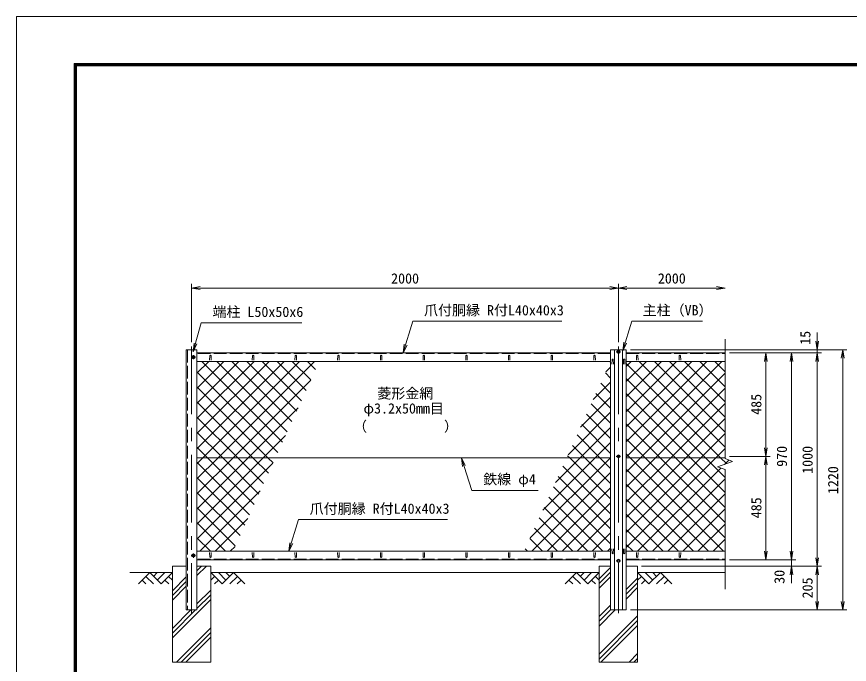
# Model space of a CAD drawing. Units: millimetres, scale not verified. Extents: x -4200 to 4200, y -2970 to 2970.
# Drawn here: x -4200 to -298, y -66 to 2970 of the extents above; entities that cross this region are included whole.
import ezdxf
from ezdxf.enums import TextEntityAlignment as Align

# ---------------------------------------------------------------- set-up
doc = ezdxf.new("R2010")
doc.units = ezdxf.units.MM
doc.header["$LTSCALE"] = 10
doc.linetypes.add('DASHED', pattern=[7.5, 6, -1.5])
doc.linetypes.add('USER1', pattern=[50.8, 31.75, -6.35, 6.35, -6.35])
for name, color, linetype, lineweight in [('0-0_D-STR1', 1, 'Continuous', 18), ('0-1_D-BMK', 2, 'USER1', 13), ('0-2_D-STR-DIM', 7, 'Continuous', 13), ('0-3_D-STR3', 3, 'Continuous', 13), ('0-4_D-BGD', 7, 'Continuous', 18), ('0-5_D-STR4', 7, 'Continuous', 18), ('0-6_D-DCR-HCH', 7, 'Continuous', 13), ('0-7_0', 7, 'Continuous', 18), ('0-9_D-STR2', 7, 'Continuous', 13), ('0-A_D-STR-TXT', 7, 'Continuous', 13), ('0-B_D-TTL', 7, 'Continuous', 18)]:
    doc.layers.add(name, color=color, linetype=linetype, lineweight=lineweight)
doc.styles.add('ＭＳ ゴシック', font='')
doc.styles.get('ＭＳ ゴシック').set_extended_font_data('MS Gothic')

# ---------------------------------------------------------------- blocks, each defined once
blk = doc.blocks.new('_Open')
at = {"layer": '0-7_0'}
blk.add_line((-10, 1.667), (0, 0), dxfattribs=at)
blk.add_lwpolyline([(-10, -1.667), (0, 0), (-10, 0)], dxfattribs=at)

msp = doc.modelspace()

# ---------------------------------------------------------------- linework, layer by layer
at = {"layer": '0-0_D-STR1'}
for p, q in [((-3404.97, 1408.92), (-3404.97, 188.92)), ((-3354.97, 1408.92), (-3404.97, 1408.92)), ((-3354.97, 188.92), (-3354.97, 1408.92)), ((-1398.97, 188.92), (-1398.97, 1408.92)), ((-1360.97, 188.92), (-1360.97, 1408.92)), ((-1343.47, 188.92), (-1343.47, 1408.92)), ((-1416.47, 1393.92), (-3354.97, 1393.92)), ((-3294.97, 1380.79), (-3295.72, 1359.29)), ((-3288.97, 1380.79), (-3288.22, 1359.29)), ((-3094.97, 1380.79), (-3095.72, 1359.29)), ((-3088.97, 1380.79), (-3088.22, 1359.29)), ((-2894.97, 1380.79), (-2895.72, 1359.29)), ((-2888.97, 1380.79), (-2888.22, 1359.29)), ((-2694.97, 1380.79), (-2695.72, 1359.29)), ((-2688.97, 1380.79), (-2688.22, 1359.29)), ((-2494.97, 1380.79), (-2495.72, 1359.29)), ((-2488.97, 1380.79), (-2488.22, 1359.29)), ((-2294.97, 1380.79), (-2295.72, 1359.29)), ((-2288.97, 1380.79), (-2288.22, 1359.29)), ((-2094.97, 1380.79), (-2095.72, 1359.29)), ((-2088.97, 1380.79), (-2088.22, 1359.29)), ((-1894.97, 1380.79), (-1895.72, 1359.29)), ((-1888.97, 1380.79), (-1888.22, 1359.29)), ((-1694.97, 1380.79), (-1695.72, 1359.29)), ((-1688.97, 1380.79), (-1688.22, 1359.29)), ((-1494.97, 1380.79), (-1495.72, 1359.29)), ((-1488.97, 1380.79), (-1488.22, 1359.29)), ((-1343.47, 1393.92), (-879.97, 1393.92)), ((-1294.97, 1380.79), (-1295.72, 1359.29)), ((-1288.97, 1380.79), (-1288.22, 1359.29)), ((-1094.97, 1380.79), (-1095.72, 1359.29)), ((-1088.97, 1380.79), (-1088.22, 1359.29)), ((-3354.97, 1353.92), (-1416.47, 1353.92)), ((-1409.97, 1362.3), (-1410.72, 1340.8)), ((-1403.97, 1362.3), (-1403.22, 1340.8)), ((-1355.97, 1362.3), (-1356.72, 1340.8)), ((-1349.97, 1362.3), (-1349.22, 1340.8)), ((-879.97, 1353.92), (-1343.47, 1353.92)), ((-1409.97, 454.25), (-1410.72, 475.75)), ((-1403.97, 454.25), (-1403.22, 475.75)), ((-1355.97, 454.25), (-1356.72, 475.75)), ((-1349.97, 454.25), (-1349.22, 475.75)), ((-3354.97, 463.92), (-1416.47, 463.92)), ((-3294.97, 437.05), (-3295.72, 458.55)), ((-3288.97, 437.05), (-3288.22, 458.55)), ((-3094.97, 437.05), (-3095.72, 458.55)), ((-3088.97, 437.05), (-3088.22, 458.55)), ((-2894.97, 437.05), (-2895.72, 458.55)), ((-2888.97, 437.05), (-2888.22, 458.55)), ((-2694.97, 437.05), (-2695.72, 458.55)), ((-2688.97, 437.05), (-2688.22, 458.55)), ((-2494.97, 437.05), (-2495.72, 458.55)), ((-2488.97, 437.05), (-2488.22, 458.55)), ((-2294.97, 437.05), (-2295.72, 458.55)), ((-2288.97, 437.05), (-2288.22, 458.55)), ((-2094.97, 437.05), (-2095.72, 458.55)), ((-2088.97, 437.05), (-2088.22, 458.55)), ((-1894.97, 437.05), (-1895.72, 458.55)), ((-1888.97, 437.05), (-1888.22, 458.55)), ((-1694.97, 437.05), (-1695.72, 458.55)), ((-1688.97, 437.05), (-1688.22, 458.55)), ((-1494.97, 437.05), (-1495.72, 458.55)), ((-1488.97, 437.05), (-1488.22, 458.55)), ((-879.97, 463.92), (-1343.47, 463.92)), ((-1294.97, 437.05), (-1295.72, 458.55)), ((-1288.97, 437.05), (-1288.22, 458.55)), ((-1094.97, 437.05), (-1095.72, 458.55)), ((-1088.97, 437.05), (-1088.22, 458.55)), ((-1416.47, 423.92), (-3354.97, 423.92)), ((-1343.47, 423.92), (-879.97, 423.92)), ((-3404.97, 188.92), (-3354.97, 188.92)), ((-1416.47, 188.92), (-1343.47, 188.92))]:
    msp.add_line(p, q, dxfattribs=at)
at = {"layer": '0-0_D-STR1', "linetype": 'DASHED'}
for p, q in [((-3398.97, 1408.92), (-3398.97, 188.92)), ((-1416.47, 1390.92), (-3354.97, 1390.92)), ((-1343.47, 1390.92), (-879.97, 1390.92)), ((-1416.47, 426.92), (-3354.97, 426.92)), ((-1343.47, 426.92), (-879.97, 426.92))]:
    msp.add_line(p, q, dxfattribs=at)
at = {"layer": '0-0_D-STR1'}
msp.add_lwpolyline([(-1416.47, 188.92), (-1416.47, 1408.92), (-1343.47, 1408.92)], dxfattribs=at)
for centre, start, end in [((-3291.97, 1379.54), 22.61986, 157.38014), ((-3091.97, 1379.54), 22.61986, 157.38014), ((-2891.97, 1379.54), 22.61986, 157.38014), ((-2691.97, 1379.54), 22.61986, 157.38014), ((-2491.97, 1379.54), 22.61986, 157.38014), ((-2291.97, 1379.54), 22.61986, 157.38014), ((-2091.97, 1379.54), 22.61986, 157.38014), ((-1891.97, 1379.54), 22.61986, 157.38014), ((-1691.97, 1379.54), 22.61986, 157.38014), ((-1491.97, 1379.54), 22.61986, 157.38014), ((-1291.97, 1379.54), 22.61986, 157.38014), ((-1091.97, 1379.54), 22.61986, 157.38014), ((-1406.97, 1361.05), 22.61986, 157.38014), ((-1352.97, 1361.05), 22.61986, 157.38014), ((-3291.97, 438.3), 202.61986, 337.38014), ((-3091.97, 438.3), 202.61986, 337.38014), ((-2891.97, 438.3), 202.61986, 337.38014), ((-2691.97, 438.3), 202.61986, 337.38014), ((-2491.97, 438.3), 202.61986, 337.38014), ((-2291.97, 438.3), 202.61986, 337.38014), ((-2091.97, 438.3), 202.61986, 337.38014), ((-1891.97, 438.3), 202.61986, 337.38014), ((-1691.97, 438.3), 202.61986, 337.38014), ((-1491.97, 438.3), 202.61986, 337.38014), ((-1406.97, 455.5), 202.61986, 337.38014), ((-1352.97, 455.5), 202.61986, 337.38014), ((-1291.97, 438.3), 202.61986, 337.38014), ((-1091.97, 438.3), 202.61986, 337.38014)]:
    msp.add_arc(centre, 3.25, start, end, dxfattribs=at)
at = {"layer": '0-1_D-BMK'}
for p, q in [((-3379.97, 1423.92), (-3379.97, 173.92)), ((-1379.97, 1423.92), (-1379.97, 173.92)), ((-3361.97, 1373.92), (-3381.97, 1373.92)), ((-3371.97, 1383.92), (-3371.97, 1363.92)), ((-1369.97, 1398.42), (-1389.97, 1398.42)), ((-1369.97, 908.92), (-1389.97, 908.92)), ((-3361.97, 443.92), (-3381.97, 443.92)), ((-3371.97, 453.92), (-3371.97, 433.92)), ((-1369.97, 419.42), (-1389.97, 419.42))]:
    msp.add_line(p, q, dxfattribs=at)
at = {"layer": '0-2_D-STR-DIM'}
for p, q in [((-3379.97, 1443.92), (-3379.97, 1717.7)), ((-1379.97, 1443.92), (-1379.97, 1717.7)), ((-1379.97, 1443.92), (-1379.97, 1717.7)), ((-3379.97, 1697.7), (-1379.97, 1697.7)), ((-1379.97, 1697.7), (-879.97, 1697.7)), ((-448.93, 1448.92), (-448.93, 1488.92)), ((-879.97, 1458.37), (-879.97, 898.14)), ((-1323.47, 1408.92), (-428.93, 1408.92)), ((-1323.47, 1408.92), (-308.93, 1408.92)), ((-448.93, 1393.92), (-448.93, 1408.92)), ((-328.93, 188.92), (-328.93, 1408.92)), ((-859.97, 1393.92), (-668.93, 1393.92)), ((-859.97, 1393.92), (-548.93, 1393.92)), ((-859.97, 1393.92), (-428.93, 1393.92)), ((-859.97, 1393.92), (-428.93, 1393.92)), ((-688.93, 908.92), (-688.93, 1393.92)), ((-568.93, 1393.92), (-568.93, 423.92)), ((-448.93, 1393.92), (-448.93, 393.92)), ((-448.93, 1353.92), (-448.93, 1313.92)), ((-844.74, 885.32), (-879.97, 898.14)), ((-859.97, 908.92), (-668.93, 908.92)), ((-859.97, 908.92), (-668.93, 908.92)), ((-688.93, 423.92), (-688.93, 908.92)), ((-915.21, 859.67), (-844.74, 885.32)), ((-879.97, 846.84), (-915.21, 859.67)), ((-879.97, 846.84), (-879.97, 286.61)), ((-568.93, 463.92), (-568.93, 503.92)), ((-1272.2, 393.92), (-428.93, 393.92)), ((-1269.97, 393.92), (-548.93, 393.92)), ((-1269.97, 393.92), (-428.93, 393.92)), ((-859.97, 423.92), (-668.93, 423.92)), ((-859.97, 423.92), (-548.93, 423.92)), ((-859.97, 423.92), (-548.93, 423.92)), ((-568.93, 423.92), (-568.93, 393.92)), ((-448.93, 393.92), (-448.93, 188.92)), ((-568.93, 353.92), (-568.93, 313.92)), ((-1323.47, 188.92), (-428.93, 188.92)), ((-1323.47, 188.92), (-308.93, 188.92))]:
    msp.add_line(p, q, dxfattribs=at)
at = {"layer": '0-3_D-STR3'}
for p, q in [((-1379.97, 1405.92), (-1386.47, 1402.17)), ((-1373.47, 1402.17), (-1379.97, 1405.92)), ((-1386.47, 1402.17), (-1386.47, 1394.66)), ((-1386.47, 1394.66), (-1379.97, 1390.91)), ((-1379.97, 1390.91), (-1373.47, 1394.66)), ((-1373.47, 1394.66), (-1373.47, 1402.17)), ((-1416.47, 902.17), (-3354.97, 902.17)), ((-1379.97, 916.42), (-1386.47, 912.67)), ((-1386.47, 912.67), (-1386.47, 905.16)), ((-1386.47, 905.16), (-1379.97, 901.41)), ((-1373.47, 912.67), (-1379.97, 916.42)), ((-1379.97, 901.41), (-1373.47, 905.16)), ((-1373.47, 905.16), (-1373.47, 912.67)), ((-879.97, 902.17), (-1343.47, 902.17)), ((-1379.97, 426.92), (-1386.47, 423.17)), ((-1386.47, 423.17), (-1386.47, 415.66)), ((-1386.47, 415.66), (-1379.97, 411.91)), ((-1373.47, 423.17), (-1379.97, 426.92)), ((-1379.97, 411.91), (-1373.47, 415.66)), ((-1373.47, 415.66), (-1373.47, 423.17))]:
    msp.add_line(p, q, dxfattribs=at)
for points in [[(-3365.47, 1377.67), (-3371.97, 1381.42), (-3378.47, 1377.67), (-3378.47, 1370.16), (-3371.97, 1366.41), (-3365.47, 1370.16)], [(-3365.47, 447.67), (-3371.97, 451.42), (-3378.47, 447.67), (-3378.47, 440.16), (-3371.97, 436.41), (-3365.47, 440.16)]]:
    msp.add_lwpolyline(points, close=True, dxfattribs=at)
for centre in [(-3371.97, 1373.92), (-1379.97, 1398.42), (-1379.97, 908.92), (-3371.97, 443.92), (-1379.97, 419.42)]:
    msp.add_circle(centre, 6.25, dxfattribs=at)
at = {"layer": '0-4_D-BGD'}
for p, q in [((-3469.97, 363.92), (-3669.97, 363.92)), ((-1469.97, 363.92), (-3289.97, 363.92)), ((-1289.97, 363.92), (-879.97, 363.92))]:
    msp.add_line(p, q, dxfattribs=at)
at = {"layer": '0-5_D-STR4'}
for p, q in [((-3469.97, 393.92), (-3469.97, -56.08)), ((-3404.97, 393.92), (-3469.97, 393.92)), ((-3289.97, 393.92), (-3354.97, 393.92)), ((-3289.97, 393.92), (-3289.97, -56.08)), ((-1469.97, 393.92), (-1469.97, -56.08)), ((-1416.47, 393.92), (-1469.97, 393.92)), ((-1289.97, 393.92), (-1343.47, 393.92)), ((-1289.97, 393.92), (-1289.97, -56.08)), ((-3289.97, -56.08), (-3469.97, -56.08)), ((-1289.97, -56.08), (-1469.97, -56.08))]:
    msp.add_line(p, q, dxfattribs=at)
at = {"layer": '0-6_D-DCR-HCH'}
for p, q in [((-3354.97, 349.9), (-3310.96, 393.92)), ((-3354.97, 372), (-3333.05, 393.92)), ((-3576.4, 363.92), (-3629.61, 310.71)), ((-3576.4, 363.92), (-3523.19, 310.71)), ((-3558.66, 346.18), (-3540.92, 363.92)), ((-3540.92, 328.44), (-3505.45, 363.92)), ((-3523.19, 310.71), (-3469.97, 363.92)), ((-3236.76, 310.71), (-3289.97, 363.92)), ((-3219.03, 328.44), (-3254.5, 363.92)), ((-3183.55, 363.92), (-3236.76, 310.71)), ((-3201.2, 346.09), (-3219.03, 363.92)), ((-3183.55, 363.92), (-3130.34, 310.71)), ((-1576.4, 363.92), (-1629.61, 310.71)), ((-1576.4, 363.92), (-1523.19, 310.71)), ((-1558.66, 346.18), (-1540.92, 363.92)), ((-1540.92, 328.44), (-1505.45, 363.92)), ((-1523.19, 310.71), (-1469.97, 363.92)), ((-1469.97, 334.55), (-1416.47, 388.05)), ((-1469.97, 312.45), (-1416.47, 365.95)), ((-1236.76, 310.71), (-1289.97, 363.92)), ((-1219.03, 328.44), (-1254.5, 363.92)), ((-1183.55, 363.92), (-1236.76, 310.71)), ((-1201.2, 346.09), (-1219.03, 363.92)), ((-1183.55, 363.92), (-1130.34, 310.71)), ((-3611.87, 328.44), (-3594.05, 310.71)), ((-3594.14, 346.18), (-3558.5, 310.71)), ((-3505.45, 328.44), (-3487.63, 310.71)), ((-3487.71, 346.18), (-3469.97, 328.52)), ((-3469.97, 279.09), (-3404.97, 344.09)), ((-3469.97, 257), (-3404.97, 322)), ((-3272.24, 346.18), (-3289.97, 328.52)), ((-3254.5, 328.44), (-3272.32, 310.71)), ((-3165.81, 346.18), (-3201.45, 310.71)), ((-3148.08, 328.44), (-3165.89, 310.71)), ((-1611.87, 328.44), (-1594.05, 310.71)), ((-1594.14, 346.18), (-1558.5, 310.71)), ((-1505.45, 328.44), (-1487.63, 310.71)), ((-1487.71, 346.18), (-1469.97, 328.52)), ((-1469.97, 290.36), (-1416.47, 343.86)), ((-1343.47, 284.27), (-1289.97, 337.77)), ((-1343.47, 262.18), (-1289.97, 315.68)), ((-1272.24, 346.18), (-1289.97, 328.52)), ((-1254.5, 328.44), (-1272.32, 310.71)), ((-1165.81, 346.18), (-1201.45, 310.71)), ((-1148.08, 328.44), (-1165.89, 310.71)), ((-3469.97, 234.9), (-3404.97, 299.9)), ((-3354.97, 217.32), (-3289.97, 282.32)), ((-1343.47, 240.08), (-1289.97, 293.58)), ((-3469.97, 58.12), (-3289.97, 238.12)), ((-3354.97, 195.22), (-3289.97, 260.22)), ((-1469.97, 157.77), (-1416.47, 211.27)), ((-3469.97, 80.22), (-3361.28, 188.92)), ((-3469.97, 102.32), (-3383.37, 188.92)), ((-1469.97, 135.68), (-1416.47, 189.18)), ((-1469.97, 113.58), (-1394.64, 188.92)), ((-1469.97, -19), (-1289.97, 161)), ((-1469.97, -41.1), (-1289.97, 138.9)), ((-3451.6, -56.08), (-3289.97, 105.54)), ((-3429.5, -56.08), (-3289.97, 83.44)), ((-1462.86, -56.08), (-1289.97, 116.8)), ((-3407.4, -56.08), (-3289.97, 61.35)), ((-1330.28, -56.08), (-1289.97, -15.78)), ((-1308.18, -56.08), (-1289.97, -37.88))]:
    msp.add_line(p, q, dxfattribs=at)
at = {"layer": '0-9_D-STR2'}
for p, q in [((-3354.97, 1298.43), (-3299.48, 1353.92)), ((-3354.97, 1227.72), (-3228.77, 1353.92)), ((-3354.97, 1157.01), (-3158.06, 1353.92)), ((-3354.97, 1086.3), (-3087.35, 1353.92)), ((-3354.97, 1015.58), (-3016.64, 1353.92)), ((-3354.97, 944.87), (-2945.93, 1353.92)), ((-2954.1, 975.27), (-3332.75, 1353.92)), ((-3326.97, 902.17), (-2875.22, 1353.92)), ((-2931.98, 1023.86), (-3262.04, 1353.92)), ((-3256.26, 902.17), (-2804.51, 1353.92)), ((-2909.86, 1072.45), (-3191.33, 1353.92)), ((-2887.74, 1121.04), (-3120.62, 1353.92)), ((-2865.62, 1169.63), (-3049.91, 1353.92)), ((-2843.5, 1218.22), (-2979.19, 1353.92)), ((-2821.38, 1266.81), (-2908.48, 1353.92)), ((-2799.25, 1315.4), (-2837.77, 1353.92)), ((-1438.94, 1305.27), (-1416.47, 1327.74)), ((-1416.47, 1346.83), (-1418.91, 1349.27)), ((-1343.47, 1330.03), (-1319.59, 1353.92)), ((-1343.47, 1259.32), (-1248.88, 1353.92)), ((-1343.47, 1188.61), (-1178.16, 1353.92)), ((-1343.47, 1117.9), (-1107.45, 1353.92)), ((-1343.47, 1047.19), (-1036.74, 1353.92)), ((-1343.47, 976.48), (-966.03, 1353.92)), ((-1343.47, 905.76), (-895.32, 1353.92)), ((-879.97, 951.75), (-1282.14, 1353.92)), ((-879.97, 1022.46), (-1211.43, 1353.92)), ((-879.97, 1093.17), (-1140.72, 1353.92)), ((-879.97, 1163.88), (-1070.01, 1353.92)), ((-879.97, 1234.6), (-999.3, 1353.92)), ((-879.97, 1305.31), (-928.59, 1353.92)), ((-2976.23, 926.68), (-3354.97, 1305.43)), ((-1416.47, 1276.12), (-1441.03, 1300.68)), ((-1276.36, 902.17), (-879.97, 1298.55)), ((-3185.55, 902.17), (-2821.77, 1265.95)), ((-1498.04, 1175.46), (-1416.47, 1257.03)), ((-1416.47, 1205.41), (-1463.15, 1252.09)), ((-971.81, 902.17), (-1343.47, 1273.83)), ((-3022.42, 902.17), (-3354.97, 1234.72)), ((-1205.65, 902.17), (-879.97, 1227.84)), ((-1557.14, 1045.65), (-1416.47, 1186.32)), ((-1416.47, 1134.7), (-1485.28, 1203.5)), ((-1042.52, 902.17), (-1343.47, 1203.12)), ((-3093.13, 902.17), (-3354.97, 1164.01)), ((-3114.84, 902.17), (-2880.87, 1136.14)), ((-1416.47, 1063.99), (-1507.4, 1154.91)), ((-1113.23, 902.17), (-1343.47, 1132.41)), ((-1134.94, 902.17), (-879.97, 1157.13)), ((-3163.84, 902.17), (-3354.97, 1093.3)), ((-1616.24, 915.84), (-1416.47, 1115.61)), ((-1416.47, 993.28), (-1529.52, 1106.32)), ((-1416.47, 922.57), (-1551.64, 1057.73)), ((-1183.94, 902.17), (-1343.47, 1061.7)), ((-1064.23, 902.17), (-879.97, 1086.42)), ((-3234.55, 902.17), (-3354.97, 1022.59)), ((-1559.2, 902.17), (-1416.47, 1044.9)), ((-993.52, 902.17), (-879.97, 1015.71)), ((-3044.13, 902.17), (-2939.96, 1006.33)), ((-1466.78, 902.17), (-1573.76, 1009.14)), ((-1254.65, 902.17), (-1343.47, 990.99)), ((-3305.26, 902.17), (-3354.97, 951.88)), ((-1537.5, 902.17), (-1595.88, 960.55)), ((-1488.49, 902.17), (-1416.47, 974.19)), ((-922.81, 902.17), (-879.97, 945)), ((-3354.97, 874.16), (-3326.97, 902.17)), ((-3354.97, 803.45), (-3256.26, 902.17)), ((-3354.97, 732.74), (-3185.55, 902.17)), ((-3354.97, 662.03), (-3114.84, 902.17)), ((-3354.97, 591.32), (-3044.13, 902.17)), ((-3086.83, 683.74), (-3305.26, 902.17)), ((-3064.71, 732.33), (-3234.55, 902.17)), ((-3042.59, 780.92), (-3163.84, 902.17)), ((-3020.47, 829.51), (-3093.13, 902.17)), ((-2998.35, 878.09), (-3022.42, 902.17)), ((-1793.53, 526.42), (-1417.78, 902.17)), ((-1734.43, 656.23), (-1488.49, 902.17)), ((-1675.34, 786.04), (-1559.2, 902.17)), ((-1608.21, 902.17), (-1618, 911.96)), ((-1416.47, 710.44), (-1608.21, 902.17)), ((-1416.47, 781.15), (-1537.5, 902.17)), ((-1416.47, 851.86), (-1466.78, 902.17)), ((-1417.78, 902.17), (-1416.47, 903.48)), ((-1343.47, 835.05), (-1276.36, 902.17)), ((-1343.47, 764.34), (-1205.65, 902.17)), ((-1343.47, 693.63), (-1134.94, 902.17)), ((-1343.47, 622.92), (-1064.23, 902.17)), ((-1343.47, 552.21), (-993.52, 902.17)), ((-1343.47, 481.5), (-922.81, 902.17)), ((-879.97, 527.49), (-1254.65, 902.17)), ((-879.97, 598.2), (-1183.94, 902.17)), ((-879.97, 668.91), (-1113.23, 902.17)), ((-879.97, 739.62), (-1042.52, 902.17)), ((-879.97, 810.33), (-971.81, 902.17)), ((-3108.95, 635.15), (-3354.97, 881.17)), ((-3354.97, 520.61), (-2999.06, 876.52)), ((-1416.47, 639.72), (-1640.12, 863.38)), ((-882.8, 871.46), (-862.49, 891.78)), ((-1785.32, 463.92), (-1416.47, 832.76)), ((-957.82, 463.92), (-1343.47, 849.57)), ((-1290.35, 463.92), (-900.1, 854.16)), ((-3131.08, 586.56), (-3354.97, 810.46)), ((-1416.47, 569.01), (-1662.25, 814.79)), ((-1219.64, 463.92), (-879.97, 803.58)), ((-3340.96, 463.92), (-3058.16, 746.71)), ((-1714.61, 463.92), (-1416.47, 762.05)), ((-1416.47, 498.3), (-1684.37, 766.2)), ((-1028.53, 463.92), (-1343.47, 778.86)), ((-3153.2, 537.97), (-3354.97, 739.75)), ((-1452.8, 463.92), (-1706.49, 717.61)), ((-1099.25, 463.92), (-1343.47, 708.15)), ((-1148.93, 463.92), (-879.97, 732.87)), ((-3175.32, 489.38), (-3354.97, 669.04)), ((-1523.51, 463.92), (-1728.61, 669.02)), ((-1643.9, 463.92), (-1416.47, 691.34)), ((-1169.96, 463.92), (-1343.47, 637.44)), ((-1078.21, 463.92), (-879.97, 662.16)), ((-3220.57, 463.92), (-3354.97, 598.33)), ((-3270.25, 463.92), (-3117.26, 616.9)), ((-1594.22, 463.92), (-1750.73, 620.43)), ((-1573.19, 463.92), (-1416.47, 620.63)), ((-1007.5, 463.92), (-879.97, 591.45)), ((-1664.93, 463.92), (-1772.85, 571.84)), ((-1502.48, 463.92), (-1416.47, 549.92)), ((-1240.67, 463.92), (-1343.47, 566.72)), ((-3291.28, 463.92), (-3354.97, 527.62)), ((-1735.64, 463.92), (-1794.97, 523.25)), ((-936.79, 463.92), (-879.97, 520.74)), ((-3199.54, 463.92), (-3176.36, 487.09)), ((-1806.35, 463.92), (-1817.1, 474.66)), ((-1431.77, 463.92), (-1416.47, 479.21)), ((-1311.38, 463.92), (-1343.47, 496.01))]:
    msp.add_line(p, q, dxfattribs=at)
for points in [[(-873.71, 874.77), (-901.1, 902.17), (-1343.47, 1344.54)], [(-887.11, 463.92), (-1325.36, 902.17), (-1343.47, 920.28)]]:
    msp.add_lwpolyline(points, dxfattribs=at)
at = {"layer": '0-A_D-STR-TXT'}
for points in [[(-2863.62, 1535.21), (-3334.59, 1535.21), (-3372.68, 1400.94)], [(-1645.07, 1542.79), (-2342.95, 1542.79), (-2388.31, 1395.83)], [(-986.26, 1542.8), (-1317.64, 1542.8), (-1359.33, 1405.13)], [(-1755.92, 748.54), (-2067.25, 748.54), (-2115.34, 900.26)], [(-2180.85, 612.79), (-2878.73, 612.79), (-2924.09, 465.83)]]:
    msp.add_lwpolyline(points, dxfattribs=at)
at = {"layer": '0-B_D-TTL', "color": 2}
msp.add_lwpolyline([(-4200, 2970), (4200, 2970), (4200, -2970), (-4200, -2970)], close=True, dxfattribs=at)
at = {"layer": '0-B_D-TTL'}
for points in [[(-3930, 2750), (3930, 2750), (3930, -2750), (-3930, -2750)], [(-3927.5, 2747.5), (3927.5, 2747.5), (3927.5, -2747.5), (-3927.5, -2747.5)], [(-3925, 2745), (3925, 2745), (3925, -2745), (-3925, -2745)], [(-3922.5, 2742.5), (3922.5, 2742.5), (3922.5, -2742.5), (-3922.5, -2742.5)], [(-3920, 2740), (3920, 2740), (3920, -2740), (-3920, -2740)]]:
    msp.add_lwpolyline(points, close=True, dxfattribs=at)

# ---------------------------------------------------------------- block references
at = {"layer": '0-2_D-STR-DIM', "xscale": 4, "yscale": 4}
for p, rotation in [((-3379.97, 1697.7), 180), ((-1379.97, 1697.7), 180), ((-448.93, 1408.92), 270), ((-328.93, 1408.92), 90), ((-688.93, 1393.92), 90), ((-568.93, 1393.92), 90), ((-448.93, 1393.92), 90), ((-448.93, 1393.92), 90), ((-688.93, 908.92), 270), ((-688.93, 908.92), 90), ((-688.93, 423.92), 270), ((-568.93, 423.92), 270), ((-568.93, 423.92), 270), ((-448.93, 393.92), 270), ((-568.93, 393.92), 90), ((-448.93, 393.92), 90), ((-448.93, 188.92), 270), ((-328.93, 188.92), 270)]:
    msp.add_blockref('_Open', p, dxfattribs=dict(at, rotation=rotation))
for p in [(-1379.97, 1697.7), (-879.97, 1697.7)]:
    msp.add_blockref('_Open', p, dxfattribs=at)
at = {"layer": '0-A_D-STR-TXT', "xscale": 4, "yscale": 4}
for p, rotation in [((-3373.23, 1399.01), 254.16392), ((-2388.9, 1393.92), 252.84683), ((-1359.91, 1403.22), 253.14944), ((-2115.95, 902.17), 107.58773), ((-2924.68, 463.92), 252.84683)]:
    msp.add_blockref('_Open', p, dxfattribs=dict(at, rotation=rotation))

# ---------------------------------------------------------------- texts
at = {"layer": '0-2_D-STR-DIM', "style": 'ＭＳ ゴシック'}
for p in [(-2445.24, 1704.45), (-1195.24, 1704.45)]:
    msp.add_text('2000', height=48.09, dxfattribs=at).set_placement(p, align=Align.BOTTOM_LEFT)
for s, p in [('15', (-465.87, 1431.74)), ('485', (-695.68, 1103.56)), ('970', (-575.68, 859.78)), ('1000', (-455.68, 827)), ('1220', (-335.68, 732)), ('485', (-695.68, 618.56)), ('30', (-587.19, 311.49)), ('205', (-455.68, 243.05))]:
    msp.add_text(s, height=48.09, rotation=90, dxfattribs=at).set_placement(p, align=Align.BOTTOM_LEFT)
at = {"layer": '0-A_D-STR-TXT', "style": 'ＭＳ ゴシック'}
for s, p in [('端柱 L50x50x6', (-3282.4, 1547.79)), ('爪付胴縁 R付L40x40x3', (-2291.01, 1555.37)), ('主柱（VB）', (-1266.72, 1555.38)), ('菱形金網', (-2509.92, 1165.72)), ('φ3.2x50mm目', (-2574.9, 1095.28)), ('（\u3000\u3000   \u3000\u3000）', (-2623.63, 1010.81)), ('鉄線 φ4', (-2013.53, 763.41)), ('爪付胴縁 R付L40x40x3', (-2826.79, 625.37))]:
    msp.add_text(s, height=48.09, dxfattribs=at).set_placement(p, align=Align.BOTTOM_LEFT)

doc.saveas('drawing.dxf')
